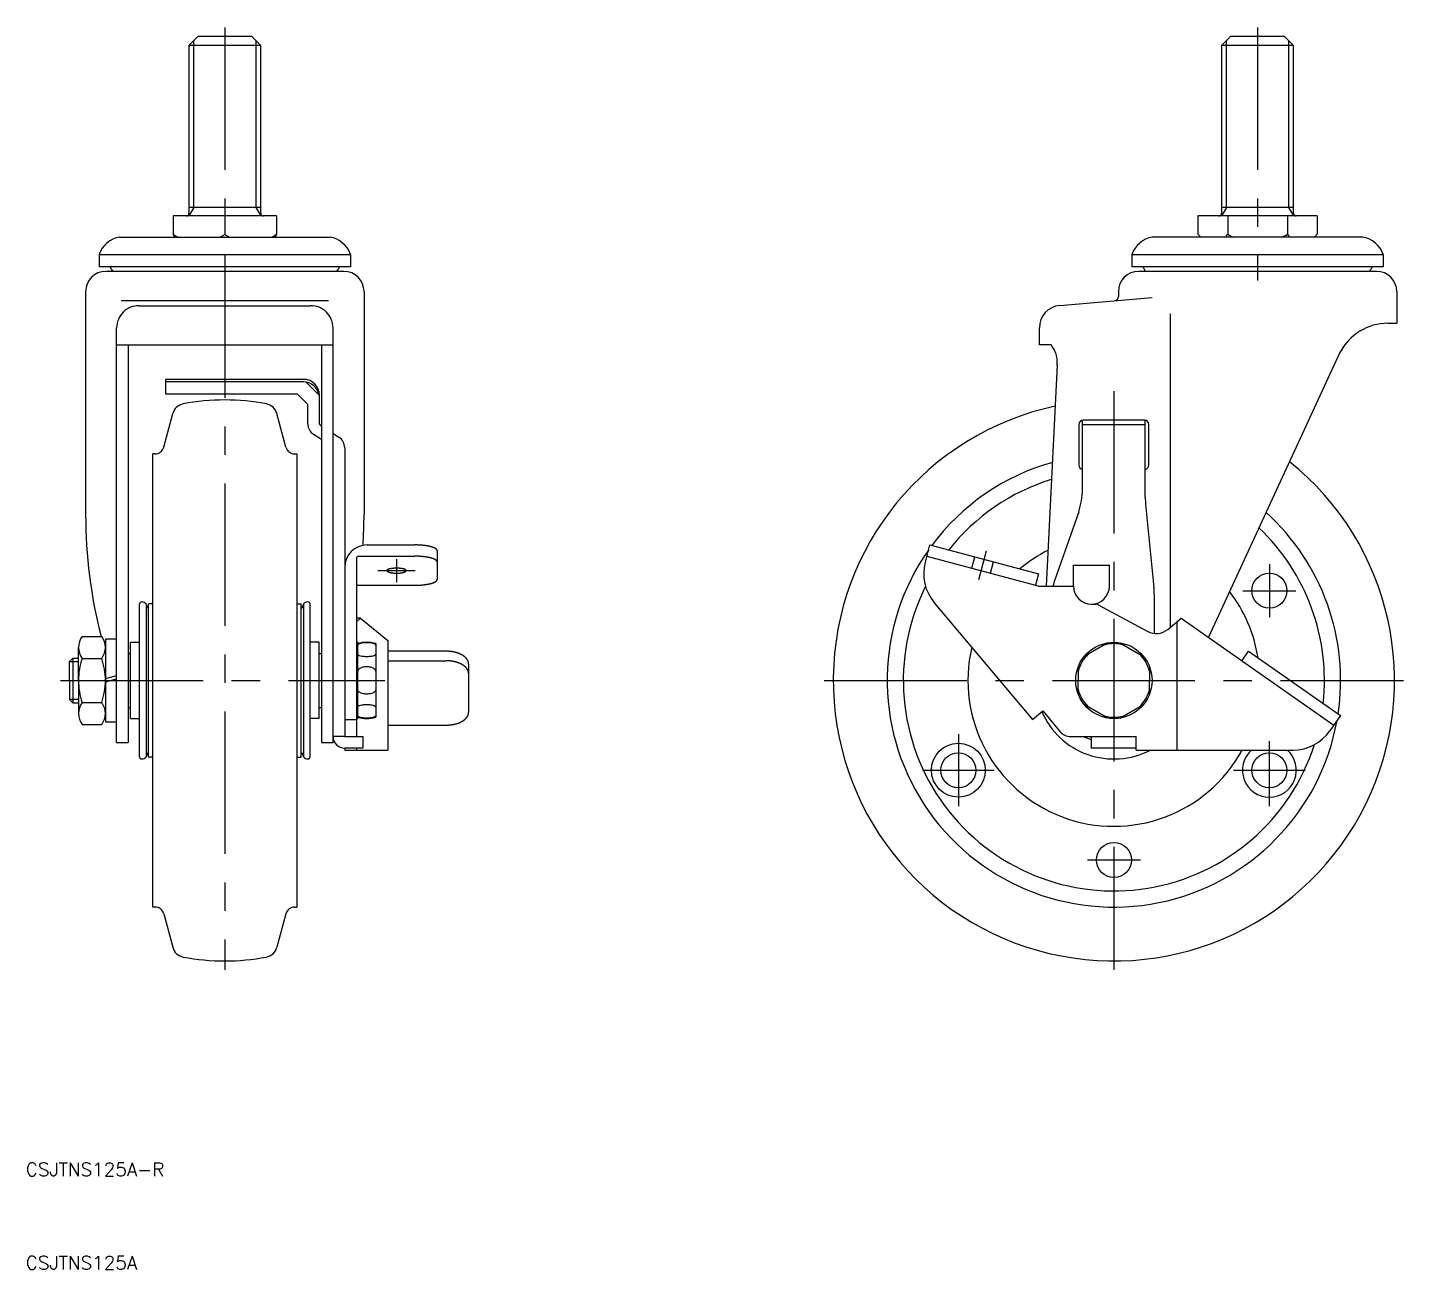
# Model space of a CAD drawing. Extents: x -242 to 65, y -131 to 308.
# Drawn here: x -242 to 64.5, y -131.3 to 145.5 of the extents above; entities that cross this region are included whole.
import ezdxf

# ---------------------------------------------------------------- set-up
doc = ezdxf.new("R2010")
doc.units = 0
doc.linetypes.add('CENTER', pattern=[50.8, 31.75, -6.35, 6.35, -6.35])
doc.linetypes.add('DASHED', pattern=[19.05, 12.7, -6.35])
doc.layers.get('0').update_dxf_attribs({"linetype": 'CONTINUOUS'})
doc.layers.add('CENTER', color=1, linetype='CONTINUOUS')
doc.styles.get("Standard").update_dxf_attribs({"font": 'txt.shx', "height": 3, "bigfont": 'bigfont.shx'})

msp = doc.modelspace()

# ---------------------------------------------------------------- linework, layer by layer
at = {"color": 7, "linetype": 'CONTINUOUS'}
for p, q in [((-204.01, 143.5), (-206.01, 141.5)), ((-206.01, 141.5), (-206.01, 104.1)), ((-190.01, 141.5), (-206.01, 141.5)), ((-192.01, 143.5), (-204.01, 143.5)), ((-190.01, 141.5), (-192.01, 143.5)), ((-190.01, 104.1), (-190.01, 141.5)), ((26, 143.5), (24, 141.5)), ((24, 141.5), (24, 104.1)), ((40, 141.5), (24, 141.5)), ((38, 143.5), (26, 143.5)), ((40, 141.5), (38, 143.5)), ((40, 104.1), (40, 141.5)), ((-190.01, 105.37), (-206.01, 105.37)), ((40, 105.37), (24, 105.37)), ((-186.51, 103.5), (-209.51, 103.5)), ((-209.51, 103.5), (-209.51, 99.43)), ((-198.01, 103.5), (-198.01, 99.43)), ((-186.51, 103.5), (-186.51, 99.43)), ((45.28, 103.5), (18.72, 103.5)), ((18.72, 103.5), (18.72, 99.43)), ((25.36, 103.5), (25.36, 99.43)), ((38.64, 103.5), (38.64, 99.43)), ((45.28, 103.5), (45.28, 99.43)), ((-221.46, 98.8), (-174.56, 98.8)), ((-209.51, 99.43), (-209.22, 98.8)), ((-186.51, 99.43), (-186.8, 98.8)), ((55.45, 98.8), (8.55, 98.8)), ((18.72, 99.43), (19.35, 98.8)), ((45.28, 99.43), (44.65, 98.8)), ((-226.02, 94.93), (-170, 94.93)), ((-226.02, 94.93), (-226.02, 92.2)), ((-170, 92.2), (-226.02, 92.2)), ((-170, 94.93), (-170, 92.2)), ((4, 94.93), (60, 94.93)), ((4, 94.93), (4, 92.2)), ((60, 92.2), (4, 92.2)), ((60, 94.93), (60, 92.2)), ((-171.51, 91.15), (-224.51, 91.15)), ((58.5, 91.15), (5.5, 91.15)), ((-229.01, 86.65), (-229.01, 37.02)), ((-167.01, 86.65), (-167.01, 37.02)), ((1, 86.65), (1, 85.57)), ((63, 86.65), (63, 79.6)), ((-221.11, 84.65), (-174.91, 84.65)), ((-217.11, 83.51), (-178.91, 83.51)), ((-12.04, 83.56), (8.52, 85.36)), ((12.5, 81.71), (12.5, 11.8)), ((-222.11, -13.8), (-222.11, 78.56)), ((-173.91, -13.8), (-173.91, 78.56)), ((-16.6, 74.78), (-16.6, 78.58)), ((61.05, 79.6), (63, 79.6)), ((-222.11, 74.78), (-173.91, 74.78)), ((-219.51, 74.78), (-219.51, -13.8)), ((-176.51, 74.78), (-176.51, -13.8)), ((-14, 74.78), (-16.6, 74.78)), ((50.36, 73.05), (21.04, 9.63)), ((-12.63, 70.3), (-15.07, 21)), ((-180.51, 67.1), (-211.21, 67.1)), ((-211.21, 67.1), (-211.21, 63.88)), ((-180.51, 66.52), (-211.21, 66.52)), ((-179.87, 66.46), (-176.91, 63.5)), ((-211.21, 63.88), (-181.89, 63.88)), ((-179.51, 61.5), (-181.89, 63.88)), ((-179.51, 57.15), (-179.51, 61.5)), ((-176.91, 57.11), (-176.91, 63.5)), ((-211.61, 51.98), (-209.61, 59.46)), ((-184.41, 51.98), (-186.41, 59.46)), ((-176.82, 56.94), (-176.51, 56.74)), ((-7.8, 57), (-7.8, 48)), ((-7, 42.55), (-7, 57.98)), ((-7, 57), (7, 57)), ((6.8, 58), (-6.8, 58)), ((7, 40.75), (7, 57.98)), ((7.8, 48), (7.8, 57)), ((-176.51, 53.68), (-178.23, 54.8)), ((-173.91, 55.06), (-172.59, 54.2)), ((-214.01, -50.5), (-214.01, 50.5)), ((-213.54, 50.5), (-214.01, 50.5)), ((-182.47, 50.5), (-182.01, 50.5)), ((-182.01, 50.5), (-182.01, -50.5)), ((-171.31, 51.85), (-171.31, -12.5)), ((-7.84, 37.59), (-13.16, 22.41)), ((7.07, 39.26), (8.93, 20.74)), ((-168.21, 27.69), (-155.71, 27.69)), ((-166.31, 30.2), (-155.71, 30.2)), ((-150.71, 28.9), (-150.71, 22.51)), ((-41.99, 26.34), (-40.96, 30.2)), ((-41.64, 27.69), (-17.49, 21.21)), ((-40.96, 30.2), (-16.81, 23.73)), ((-168.71, 27.19), (-168.71, -12.5)), ((-9, 25.68), (-1, 25.68)), ((-9, 21), (-9, 25.68)), ((-1, 21), (-1, 25.68)), ((-16.81, 23.73), (-17.49, 21.21)), ((-168.71, 21.21), (-155.71, 21.21)), ((-17.49, 21.21), (-16.69, 21)), ((-16.69, 21), (-12.5, 21)), ((-12.5, 21), (-9, 21)), ((-12.5, 21), (-9, 21)), ((9, 19.25), (9, 10.46)), ((-217.01, -17), (-217.01, 17)), ((-215.51, 17.05), (-215.51, -17.05)), ((-215.01, -17.1), (-215.01, 17.1)), ((-214.01, 17.1), (-215.01, 17.1)), ((-182.01, 17.1), (-181.01, 17.1)), ((-181.01, -17.1), (-181.01, 17.1)), ((-180.51, 17.05), (-180.51, -17.05)), ((-179.01, -17), (-179.01, 17)), ((-40, 17.33), (-18.15, -8.7)), ((-5, 17), (-4, 17)), ((-3.53, 16.88), (7.53, 10.92)), ((-168.71, 13.05), (-167.76, 13.87)), ((-167.76, 13.87), (-168.71, 13.87)), ((-167.76, 13.87), (-161.71, 8.9)), ((12, 11.37), (14.98, 13.87)), ((14, 13.05), (14, -15.5)), ((14.98, 13.87), (49, -9.95)), ((-229.78, 9.81), (-225.43, 9.81)), ((-224.61, 9.2), (-224.61, 7.36)), ((-222.11, 9.2), (-224.61, 9.2)), ((-230.61, 4.91), (-230.61, 7.36)), ((-224.61, 7.36), (-224.61, -9.2)), ((-219.01, -8.5), (-219.01, 8.5)), ((-219.01, 8.5), (-217.01, 8.5)), ((-177.01, 8.5), (-179.01, 8.5)), ((-177.01, -8.5), (-177.01, 8.5)), ((-168.71, 8.5), (-168.41, 8.5)), ((-168.41, -8.5), (-168.41, 8.5)), ((-164.41, 8.2), (-164.41, 6)), ((-161.71, 8.9), (-161.71, -15.5)), ((-148.71, 6.52), (-161.71, 6.52)), ((-1.34, 8.39), (-6.6, 5.36)), ((1.34, 8.39), (6.6, 5.36)), ((28.56, 4.45), (30.01, 6.52)), ((30.01, 6.52), (50.49, -7.82)), ((-232.61, 4.25), (-231.86, 5)), ((-232.61, 0), (-232.61, 4.25)), ((-231.86, 5), (-231.86, -5)), ((-231.86, 5), (-230.61, 5)), ((-230.61, 0), (-230.61, 4.91)), ((-229.78, 4.91), (-225.43, 4.91)), ((-219.51, 6), (-219.01, 6)), ((-177.01, 6), (-176.51, 6)), ((-164.41, 6), (-164.41, -6)), ((-161.71, 4.39), (-148.71, 4.39)), ((-143.71, 3.65), (-143.71, -7.08)), ((28.56, 4.45), (28.52, 4.39)), ((-232.61, 0), (-232.61, -4.25)), ((-230.61, 0), (-230.61, -4.91)), ((-224.61, -0.33), (-222.11, 0.33)), ((-224.6, 0.4), (-222.1, 1.07)), ((-7.94, 3.03), (-7.94, 0)), ((-7.94, -3.03), (-7.94, 0)), ((7.94, 3.03), (7.94, 0)), ((7.94, -3.03), (7.94, 0)), ((-232.61, -4.25), (-231.86, -5)), ((-231.86, -5), (-230.61, -5)), ((-230.61, -4.91), (-230.61, -7.36)), ((-229.78, -4.91), (-225.43, -4.91)), ((-219.51, -6), (-219.01, -6)), ((-177.01, -6), (-176.51, -6)), ((-164.41, -6), (-164.41, -8.2)), ((-1.34, -8.39), (-6.6, -5.36)), ((1.34, -8.39), (6.6, -5.36)), ((-219.01, -8.5), (-217.01, -8.5)), ((-177.01, -8.5), (-179.01, -8.5)), ((-171.31, -8.7), (-168.71, -8.7)), ((-168.71, -8.5), (-168.41, -8.5)), ((-18.15, -8.7), (-15.85, -6.78)), ((-16.11, -6.99), (-15.82, -6.82)), ((-15.85, -6.78), (-11.95, -11.43)), ((50.49, -7.82), (48.1, -11.24)), ((-229.78, -9.81), (-225.43, -9.81)), ((-224.61, -9.2), (-222.11, -9.2)), ((-161.71, -9.95), (-148.71, -9.95)), ((-222.11, -13.8), (-219.51, -13.8)), ((-176.51, -13.8), (-173.91, -13.8)), ((-171.31, -12.5), (-173.91, -12.5)), ((-171.31, -12.5), (-167.31, -12.5)), ((-171.31, -15.1), (-171.31, -15.5)), ((-167.31, -15.1), (-171.31, -15.1)), ((-168.71, -15.1), (-168.71, -15.5)), ((-167.31, -12.5), (-167.31, -15.1)), ((-9.65, -12.5), (5, -12.5)), ((-5, -12.5), (5, -12.5)), ((-5, -15.1), (-5, -12.5)), ((5, -15.1), (-5, -15.1)), ((5, -15.1), (5, -12.5)), ((5, -15.5), (5, -12.5)), ((-214.01, -17.1), (-215.01, -17.1)), ((-182.01, -17.1), (-181.01, -17.1)), ((-171.31, -15.5), (-161.71, -15.5)), ((5, -15.5), (39.91, -15.5)), ((-213.54, -50.5), (-214.01, -50.5)), ((-211.61, -51.98), (-209.61, -59.46)), ((-184.41, -51.98), (-186.41, -59.46)), ((-182.47, -50.5), (-182.01, -50.5))]:
    msp.add_line(p, q, dxfattribs=at)
at = {"color": 3, "linetype": 'CONTINUOUS'}
for p, q in [((-204.93, 105.37), (-204.93, 142.58)), ((-191.09, 142.58), (-191.09, 105.37)), ((25.08, 105.37), (25.08, 142.58)), ((38.92, 142.58), (38.92, 105.37)), ((-204.93, 105.37), (-206.01, 103.5)), ((-191.09, 105.37), (-190.01, 103.5)), ((25.08, 105.37), (24, 103.5)), ((38.92, 105.37), (40, 103.5)), ((-232.61, 4.19), (-230.61, 4.19)), ((-232.61, -4.19), (-230.61, -4.19))]:
    msp.add_line(p, q, dxfattribs=at)
at = {"color": 3, "linetype": 'DASHED'}
for p, q in [((-31.64, 25.01), (-30.97, 27.52)), ((-27.48, 23.89), (-26.81, 26.4))]:
    msp.add_line(p, q, dxfattribs=at)
at = {"color": 7, "linetype": 'CONTINUOUS'}
for points in [[(-164.41, 7.9, 0.264449), (-164.49, 8.04, 0.0739), (-164.99, 8.25, 0.034987), (-165.59, 8.35, 0.025435), (-166.41, 8.39, 0.025435), (-167.23, 8.35, 0.034987), (-167.82, 8.25, 0.0739), (-168.33, 8.04, 0.264449), (-168.41, 7.9, 0.264449)], [(-168.41, 5.85, 0.264449), (-168.33, 5.71, 0.0739), (-167.82, 5.5, 0.034987), (-167.23, 5.4, 0.025435), (-166.41, 5.36, 0.025435), (-165.59, 5.4, 0.034987), (-164.99, 5.5, 0.0739), (-164.49, 5.71, 0.264449), (-164.41, 5.85, 0.264449)], [(-164.41, 2.05, 0.176531), (-164.53, 2.38, 0.103862), (-164.99, 2.75, 0.064221), (-165.6, 2.95, 0.050387), (-166.41, 3.03, 0.050387), (-167.22, 2.95, 0.064221), (-167.82, 2.75, 0.103862), (-168.29, 2.38, 0.176531), (-168.41, 2.05, 0.176531)], [(-164.41, -2.05, -0.176531), (-164.53, -2.38, -0.103862), (-164.99, -2.75, -0.064221), (-165.6, -2.95, -0.050387), (-166.41, -3.03, -0.050387), (-167.22, -2.95, -0.064221), (-167.82, -2.75, -0.103862), (-168.29, -2.38, -0.176531), (-168.41, -2.05, -0.176531)], [(-168.41, -5.85, -0.264449), (-168.33, -5.71, -0.0739), (-167.82, -5.5, -0.034987), (-167.23, -5.4, -0.025435), (-166.41, -5.36, -0.025435), (-165.59, -5.4, -0.034987), (-164.99, -5.5, -0.0739), (-164.49, -5.71, -0.264449), (-164.41, -5.85, -0.264449)], [(-164.41, -7.9, -0.264449), (-164.49, -8.04, -0.0739), (-164.99, -8.25, -0.034987), (-165.59, -8.35, -0.025435), (-166.41, -8.39, -0.025435), (-167.23, -8.35, -0.034987), (-167.82, -8.25, -0.0739), (-168.33, -8.04, -0.264449), (-168.41, -7.9, -0.264449)]]:
    msp.add_lwpolyline(points, format="xyb", dxfattribs=at)
for points in [[(-150.71, 28.9, 0), (-150.71, 28.92, 0), (-150.71, 28.93, 0), (-150.71, 28.95, 0), (-150.71, 28.97, 0), (-150.72, 28.98, 0), (-150.72, 29, 0), (-150.73, 29.01, 0), (-150.73, 29.03, 0), (-150.74, 29.04, 0), (-150.75, 29.06, 0), (-150.75, 29.08, 0), (-150.76, 29.09, 0), (-150.77, 29.11, 0), (-150.78, 29.12, 0), (-150.79, 29.14, 0), (-150.8, 29.15, 0), (-150.82, 29.17, 0), (-150.83, 29.19, 0), (-150.84, 29.2, 0), (-150.86, 29.22, 0), (-150.87, 29.23, 0), (-150.89, 29.25, 0), (-150.91, 29.26, 0), (-150.92, 29.28, 0), (-150.94, 29.29, 0), (-150.96, 29.31, 0), (-150.98, 29.32, 0), (-151, 29.34, 0), (-151.02, 29.35, 0), (-151.04, 29.37, 0), (-151.07, 29.38, 0), (-151.09, 29.4, 0), (-151.11, 29.41, 0), (-151.14, 29.43, 0), (-151.16, 29.44, 0), (-151.19, 29.46, 0), (-151.22, 29.47, 0), (-151.24, 29.48, 0), (-151.27, 29.5, 0), (-151.3, 29.51, 0), (-151.33, 29.53, 0), (-151.36, 29.54, 0), (-151.39, 29.55, 0), (-151.42, 29.57, 0), (-151.45, 29.58, 0), (-151.48, 29.59, 0), (-151.52, 29.61, 0), (-151.55, 29.62, 0), (-151.59, 29.63, 0), (-151.62, 29.65, 0), (-151.66, 29.66, 0), (-151.69, 29.67, 0), (-151.73, 29.69, 0), (-151.77, 29.7, 0), (-151.8, 29.71, 0), (-151.84, 29.72, 0), (-151.88, 29.74, 0), (-151.92, 29.75, 0), (-151.96, 29.76, 0), (-152, 29.77, 0), (-152.05, 29.78, 0), (-152.09, 29.79, 0), (-152.13, 29.81, 0), (-152.17, 29.82, 0), (-152.22, 29.83, 0), (-152.26, 29.84, 0), (-152.31, 29.85, 0), (-152.35, 29.86, 0), (-152.4, 29.87, 0), (-152.44, 29.88, 0), (-152.49, 29.89, 0), (-152.54, 29.9, 0), (-152.58, 29.91, 0), (-152.63, 29.92, 0), (-152.68, 29.93, 0), (-152.73, 29.94, 0), (-152.78, 29.95, 0), (-152.83, 29.96, 0), (-152.88, 29.97, 0), (-152.93, 29.98, 0), (-152.98, 29.99, 0), (-153.03, 30, 0), (-153.09, 30, 0), (-153.14, 30.01, 0), (-153.19, 30.02, 0), (-153.24, 30.03, 0), (-153.3, 30.04, 0), (-153.35, 30.04, 0), (-153.41, 30.05, 0), (-153.46, 30.06, 0), (-153.52, 30.07, 0), (-153.57, 30.07, 0), (-153.63, 30.08, 0), (-153.68, 30.09, 0), (-153.74, 30.09, 0), (-153.8, 30.1, 0), (-153.85, 30.1, 0), (-153.91, 30.11, 0), (-153.97, 30.12, 0), (-154.02, 30.12, 0), (-154.08, 30.13, 0), (-154.14, 30.13, 0), (-154.2, 30.14, 0), (-154.26, 30.14, 0), (-154.32, 30.15, 0), (-154.38, 30.15, 0), (-154.43, 30.15, 0), (-154.49, 30.16, 0), (-154.55, 30.16, 0), (-154.61, 30.16, 0), (-154.67, 30.17, 0), (-154.73, 30.17, 0), (-154.79, 30.17, 0), (-154.85, 30.18, 0), (-154.91, 30.18, 0), (-154.97, 30.18, 0), (-155.04, 30.18, 0), (-155.1, 30.19, 0), (-155.16, 30.19, 0), (-155.22, 30.19, 0), (-155.28, 30.19, 0), (-155.34, 30.19, 0), (-155.4, 30.19, 0), (-155.46, 30.19, 0), (-155.52, 30.2, 0), (-155.59, 30.2, 0), (-155.65, 30.2, 0), (-155.71, 30.2, 0)], [(-150.71, 26.39, 0), (-150.71, 26.41, 0), (-150.71, 26.42, 0), (-150.71, 26.44, 0), (-150.71, 26.45, 0), (-150.72, 26.47, 0), (-150.72, 26.49, 0), (-150.73, 26.5, 0), (-150.73, 26.52, 0), (-150.74, 26.53, 0), (-150.75, 26.55, 0), (-150.75, 26.56, 0), (-150.76, 26.58, 0), (-150.77, 26.6, 0), (-150.78, 26.61, 0), (-150.79, 26.63, 0), (-150.8, 26.64, 0), (-150.82, 26.66, 0), (-150.83, 26.67, 0), (-150.84, 26.69, 0), (-150.86, 26.71, 0), (-150.87, 26.72, 0), (-150.89, 26.74, 0), (-150.91, 26.75, 0), (-150.92, 26.77, 0), (-150.94, 26.78, 0), (-150.96, 26.8, 0), (-150.98, 26.81, 0), (-151, 26.83, 0), (-151.02, 26.84, 0), (-151.04, 26.86, 0), (-151.07, 26.87, 0), (-151.09, 26.89, 0), (-151.11, 26.9, 0), (-151.14, 26.92, 0), (-151.16, 26.93, 0), (-151.19, 26.94, 0), (-151.22, 26.96, 0), (-151.24, 26.97, 0), (-151.27, 26.99, 0), (-151.3, 27, 0), (-151.33, 27.01, 0), (-151.36, 27.03, 0), (-151.39, 27.04, 0), (-151.42, 27.06, 0), (-151.45, 27.07, 0), (-151.48, 27.08, 0), (-151.52, 27.1, 0), (-151.55, 27.11, 0), (-151.59, 27.12, 0), (-151.62, 27.14, 0), (-151.66, 27.15, 0), (-151.69, 27.16, 0), (-151.73, 27.17, 0), (-151.77, 27.19, 0), (-151.8, 27.2, 0), (-151.84, 27.21, 0), (-151.88, 27.22, 0), (-151.92, 27.24, 0), (-151.96, 27.25, 0), (-152, 27.26, 0), (-152.05, 27.27, 0), (-152.09, 27.28, 0), (-152.13, 27.29, 0), (-152.17, 27.31, 0), (-152.22, 27.32, 0), (-152.26, 27.33, 0), (-152.31, 27.34, 0), (-152.35, 27.35, 0), (-152.4, 27.36, 0), (-152.44, 27.37, 0), (-152.49, 27.38, 0), (-152.54, 27.39, 0), (-152.58, 27.4, 0), (-152.63, 27.41, 0), (-152.68, 27.42, 0), (-152.73, 27.43, 0), (-152.78, 27.44, 0), (-152.83, 27.45, 0), (-152.88, 27.46, 0), (-152.93, 27.47, 0), (-152.98, 27.48, 0), (-153.03, 27.48, 0), (-153.09, 27.49, 0), (-153.14, 27.5, 0), (-153.19, 27.51, 0), (-153.24, 27.52, 0), (-153.3, 27.52, 0), (-153.35, 27.53, 0), (-153.41, 27.54, 0), (-153.46, 27.55, 0), (-153.52, 27.55, 0), (-153.57, 27.56, 0), (-153.63, 27.57, 0), (-153.68, 27.57, 0), (-153.74, 27.58, 0), (-153.8, 27.59, 0), (-153.85, 27.59, 0), (-153.91, 27.6, 0), (-153.97, 27.6, 0), (-154.02, 27.61, 0), (-154.08, 27.61, 0), (-154.14, 27.62, 0), (-154.2, 27.62, 0), (-154.26, 27.63, 0), (-154.32, 27.63, 0), (-154.38, 27.64, 0), (-154.43, 27.64, 0), (-154.49, 27.65, 0), (-154.55, 27.65, 0), (-154.61, 27.65, 0), (-154.67, 27.66, 0), (-154.73, 27.66, 0), (-154.79, 27.66, 0), (-154.85, 27.67, 0), (-154.91, 27.67, 0), (-154.97, 27.67, 0), (-155.04, 27.67, 0), (-155.1, 27.68, 0), (-155.16, 27.68, 0), (-155.22, 27.68, 0), (-155.28, 27.68, 0), (-155.34, 27.68, 0), (-155.4, 27.68, 0), (-155.46, 27.68, 0), (-155.52, 27.68, 0), (-155.59, 27.68, 0), (-155.65, 27.68, 0), (-155.71, 27.68, 0)], [(-157.61, 24.52, 0), (-157.61, 24.53, 0), (-157.61, 24.54, 0), (-157.61, 24.55, 0), (-157.62, 24.57, 0), (-157.62, 24.58, 0), (-157.63, 24.59, 0), (-157.64, 24.6, 0), (-157.65, 24.61, 0), (-157.66, 24.63, 0), (-157.67, 24.64, 0), (-157.69, 24.65, 0), (-157.7, 24.66, 0), (-157.72, 24.67, 0), (-157.73, 24.68, 0), (-157.75, 24.69, 0), (-157.77, 24.71, 0), (-157.79, 24.72, 0), (-157.81, 24.73, 0), (-157.84, 24.74, 0), (-157.86, 24.75, 0), (-157.89, 24.76, 0), (-157.91, 24.77, 0), (-157.94, 24.78, 0), (-157.97, 24.79, 0), (-158, 24.8, 0), (-158.03, 24.81, 0), (-158.06, 24.82, 0), (-158.1, 24.83, 0), (-158.13, 24.84, 0), (-158.16, 24.85, 0), (-158.2, 24.85, 0), (-158.24, 24.86, 0), (-158.28, 24.87, 0), (-158.31, 24.88, 0), (-158.35, 24.89, 0), (-158.39, 24.9, 0), (-158.44, 24.9, 0), (-158.48, 24.91, 0), (-158.52, 24.92, 0), (-158.56, 24.92, 0), (-158.61, 24.93, 0), (-158.65, 24.94, 0), (-158.7, 24.94, 0), (-158.74, 24.95, 0), (-158.79, 24.95, 0), (-158.84, 24.96, 0), (-158.89, 24.96, 0), (-158.94, 24.97, 0), (-158.98, 24.97, 0), (-159.03, 24.98, 0), (-159.08, 24.98, 0), (-159.13, 24.99, 0), (-159.18, 24.99, 0), (-159.24, 24.99, 0), (-159.29, 24.99, 0), (-159.34, 25, 0), (-159.39, 25, 0), (-159.44, 25, 0), (-159.5, 25, 0), (-159.55, 25, 0), (-159.6, 25.01, 0), (-159.65, 25.01, 0), (-159.71, 25.01, 0), (-159.76, 25.01, 0), (-159.81, 25.01, 0), (-159.86, 25.01, 0), (-159.92, 25.01, 0), (-159.97, 25, 0), (-160.02, 25, 0), (-160.07, 25, 0), (-160.12, 25, 0), (-160.18, 25, 0), (-160.23, 24.99, 0), (-160.28, 24.99, 0), (-160.33, 24.99, 0), (-160.38, 24.99, 0), (-160.43, 24.98, 0), (-160.48, 24.98, 0), (-160.53, 24.97, 0), (-160.58, 24.97, 0), (-160.63, 24.96, 0), (-160.68, 24.96, 0), (-160.72, 24.95, 0), (-160.77, 24.95, 0), (-160.82, 24.94, 0), (-160.86, 24.94, 0), (-160.91, 24.93, 0), (-160.95, 24.92, 0), (-161, 24.92, 0), (-161.04, 24.91, 0), (-161.08, 24.9, 0), (-161.12, 24.9, 0), (-161.16, 24.89, 0), (-161.2, 24.88, 0), (-161.24, 24.87, 0), (-161.28, 24.86, 0), (-161.31, 24.85, 0), (-161.35, 24.85, 0), (-161.39, 24.84, 0), (-161.42, 24.83, 0), (-161.45, 24.82, 0), (-161.49, 24.81, 0), (-161.52, 24.8, 0), (-161.54, 24.79, 0), (-161.57, 24.78, 0), (-161.6, 24.77, 0), (-161.63, 24.76, 0), (-161.65, 24.75, 0), (-161.68, 24.74, 0), (-161.7, 24.73, 0), (-161.72, 24.72, 0), (-161.74, 24.71, 0), (-161.76, 24.69, 0), (-161.78, 24.68, 0), (-161.8, 24.67, 0), (-161.81, 24.66, 0), (-161.83, 24.65, 0), (-161.84, 24.64, 0), (-161.86, 24.63, 0), (-161.87, 24.61, 0), (-161.88, 24.6, 0), (-161.88, 24.59, 0), (-161.89, 24.58, 0), (-161.9, 24.57, 0), (-161.9, 24.55, 0), (-161.91, 24.54, 0), (-161.91, 24.53, 0), (-161.91, 24.52, 0)], [(-161.91, 24.52, 0), (-161.91, 24.5, 0), (-161.91, 24.49, 0), (-161.9, 24.47, 0), (-161.9, 24.46, 0), (-161.89, 24.44, 0), (-161.88, 24.43, 0), (-161.88, 24.41, 0), (-161.87, 24.4, 0), (-161.86, 24.38, 0), (-161.84, 24.37, 0), (-161.83, 24.35, 0), (-161.81, 24.34, 0), (-161.8, 24.32, 0), (-161.78, 24.31, 0), (-161.76, 24.29, 0), (-161.74, 24.28, 0), (-161.72, 24.27, 0), (-161.7, 24.25, 0), (-161.68, 24.24, 0), (-161.65, 24.22, 0), (-161.63, 24.21, 0), (-161.6, 24.2, 0), (-161.57, 24.18, 0), (-161.54, 24.17, 0), (-161.52, 24.16, 0), (-161.49, 24.15, 0), (-161.45, 24.13, 0), (-161.42, 24.12, 0), (-161.39, 24.11, 0), (-161.35, 24.1, 0), (-161.31, 24.09, 0), (-161.28, 24.08, 0), (-161.24, 24.07, 0), (-161.2, 24.06, 0), (-161.16, 24.05, 0), (-161.12, 24.04, 0), (-161.08, 24.03, 0), (-161.04, 24.02, 0), (-161, 24.01, 0), (-160.95, 24, 0), (-160.91, 23.99, 0), (-160.86, 23.98, 0), (-160.82, 23.97, 0), (-160.77, 23.97, 0), (-160.72, 23.96, 0), (-160.68, 23.95, 0), (-160.63, 23.95, 0), (-160.58, 23.94, 0), (-160.53, 23.94, 0), (-160.48, 23.93, 0), (-160.43, 23.93, 0), (-160.38, 23.92, 0), (-160.33, 23.92, 0), (-160.28, 23.91, 0), (-160.23, 23.91, 0), (-160.18, 23.91, 0), (-160.12, 23.9, 0), (-160.07, 23.9, 0), (-160.02, 23.9, 0), (-159.97, 23.9, 0), (-159.92, 23.9, 0), (-159.86, 23.89, 0), (-159.81, 23.89, 0), (-159.76, 23.89, 0), (-159.71, 23.89, 0), (-159.65, 23.89, 0), (-159.6, 23.9, 0), (-159.55, 23.9, 0), (-159.5, 23.9, 0), (-159.44, 23.9, 0), (-159.39, 23.9, 0), (-159.34, 23.91, 0), (-159.29, 23.91, 0), (-159.24, 23.91, 0), (-159.18, 23.92, 0), (-159.13, 23.92, 0), (-159.08, 23.93, 0), (-159.03, 23.93, 0), (-158.98, 23.94, 0), (-158.94, 23.94, 0), (-158.89, 23.95, 0), (-158.84, 23.95, 0), (-158.79, 23.96, 0), (-158.74, 23.97, 0), (-158.7, 23.97, 0), (-158.65, 23.98, 0), (-158.61, 23.99, 0), (-158.56, 24, 0), (-158.52, 24.01, 0), (-158.48, 24.02, 0), (-158.44, 24.03, 0), (-158.39, 24.04, 0), (-158.35, 24.05, 0), (-158.31, 24.06, 0), (-158.28, 24.07, 0), (-158.24, 24.08, 0), (-158.2, 24.09, 0), (-158.16, 24.1, 0), (-158.13, 24.11, 0), (-158.1, 24.12, 0), (-158.06, 24.13, 0), (-158.03, 24.15, 0), (-158, 24.16, 0), (-157.97, 24.17, 0), (-157.94, 24.18, 0), (-157.91, 24.2, 0), (-157.89, 24.21, 0), (-157.86, 24.22, 0), (-157.84, 24.24, 0), (-157.81, 24.25, 0), (-157.79, 24.27, 0), (-157.77, 24.28, 0), (-157.75, 24.29, 0), (-157.73, 24.31, 0), (-157.72, 24.32, 0), (-157.7, 24.34, 0), (-157.69, 24.35, 0), (-157.67, 24.37, 0), (-157.66, 24.38, 0), (-157.65, 24.4, 0), (-157.64, 24.41, 0), (-157.63, 24.43, 0), (-157.62, 24.44, 0), (-157.62, 24.46, 0), (-157.61, 24.47, 0), (-157.61, 24.49, 0), (-157.61, 24.5, 0), (-157.61, 24.52, 0)], [(-155.71, 21.21, 0), (-155.65, 21.21, 0), (-155.59, 21.21, 0), (-155.52, 21.22, 0), (-155.46, 21.22, 0), (-155.4, 21.22, 0), (-155.34, 21.22, 0), (-155.28, 21.22, 0), (-155.22, 21.22, 0), (-155.16, 21.22, 0), (-155.1, 21.22, 0), (-155.04, 21.23, 0), (-154.97, 21.23, 0), (-154.91, 21.23, 0), (-154.85, 21.23, 0), (-154.79, 21.24, 0), (-154.73, 21.24, 0), (-154.67, 21.24, 0), (-154.61, 21.25, 0), (-154.55, 21.25, 0), (-154.49, 21.25, 0), (-154.43, 21.26, 0), (-154.38, 21.26, 0), (-154.32, 21.27, 0), (-154.26, 21.27, 0), (-154.2, 21.27, 0), (-154.14, 21.28, 0), (-154.08, 21.28, 0), (-154.02, 21.29, 0), (-153.97, 21.3, 0), (-153.91, 21.3, 0), (-153.85, 21.31, 0), (-153.8, 21.31, 0), (-153.74, 21.32, 0), (-153.68, 21.33, 0), (-153.63, 21.33, 0), (-153.57, 21.34, 0), (-153.52, 21.35, 0), (-153.46, 21.35, 0), (-153.41, 21.36, 0), (-153.35, 21.37, 0), (-153.3, 21.37, 0), (-153.24, 21.38, 0), (-153.19, 21.39, 0), (-153.14, 21.4, 0), (-153.09, 21.41, 0), (-153.03, 21.42, 0), (-152.98, 21.42, 0), (-152.93, 21.43, 0), (-152.88, 21.44, 0), (-152.83, 21.45, 0), (-152.78, 21.46, 0), (-152.73, 21.47, 0), (-152.68, 21.48, 0), (-152.63, 21.49, 0), (-152.58, 21.5, 0), (-152.54, 21.51, 0), (-152.49, 21.52, 0), (-152.44, 21.53, 0), (-152.4, 21.54, 0), (-152.35, 21.55, 0), (-152.31, 21.56, 0), (-152.26, 21.57, 0), (-152.22, 21.58, 0), (-152.17, 21.59, 0), (-152.13, 21.6, 0), (-152.09, 21.62, 0), (-152.05, 21.63, 0), (-152, 21.64, 0), (-151.96, 21.65, 0), (-151.92, 21.66, 0), (-151.88, 21.68, 0), (-151.84, 21.69, 0), (-151.8, 21.7, 0), (-151.77, 21.71, 0), (-151.73, 21.72, 0), (-151.69, 21.74, 0), (-151.66, 21.75, 0), (-151.62, 21.76, 0), (-151.59, 21.78, 0), (-151.55, 21.79, 0), (-151.52, 21.8, 0), (-151.48, 21.82, 0), (-151.45, 21.83, 0), (-151.42, 21.84, 0), (-151.39, 21.86, 0), (-151.36, 21.87, 0), (-151.33, 21.88, 0), (-151.3, 21.9, 0), (-151.27, 21.91, 0), (-151.24, 21.93, 0), (-151.22, 21.94, 0), (-151.19, 21.96, 0), (-151.16, 21.97, 0), (-151.14, 21.98, 0), (-151.11, 22, 0), (-151.09, 22.01, 0), (-151.07, 22.03, 0), (-151.04, 22.04, 0), (-151.02, 22.06, 0), (-151, 22.07, 0), (-150.98, 22.09, 0), (-150.96, 22.1, 0), (-150.94, 22.12, 0), (-150.92, 22.13, 0), (-150.91, 22.15, 0), (-150.89, 22.16, 0), (-150.87, 22.18, 0), (-150.86, 22.19, 0), (-150.84, 22.21, 0), (-150.83, 22.22, 0), (-150.82, 22.24, 0), (-150.8, 22.26, 0), (-150.79, 22.27, 0), (-150.78, 22.29, 0), (-150.77, 22.3, 0), (-150.76, 22.32, 0), (-150.75, 22.33, 0), (-150.75, 22.35, 0), (-150.74, 22.37, 0), (-150.73, 22.38, 0), (-150.73, 22.4, 0), (-150.72, 22.41, 0), (-150.72, 22.43, 0), (-150.71, 22.44, 0), (-150.71, 22.46, 0), (-150.71, 22.48, 0), (-150.71, 22.49, 0), (-150.71, 22.51, 0)], [(-143.71, 3.65, 0), (-143.71, 3.69, 0), (-143.71, 3.72, 0), (-143.71, 3.76, 0), (-143.71, 3.79, 0), (-143.72, 3.83, 0), (-143.72, 3.86, 0), (-143.73, 3.9, 0), (-143.73, 3.93, 0), (-143.74, 3.97, 0), (-143.75, 4, 0), (-143.75, 4.04, 0), (-143.76, 4.07, 0), (-143.77, 4.11, 0), (-143.78, 4.14, 0), (-143.79, 4.18, 0), (-143.8, 4.21, 0), (-143.82, 4.25, 0), (-143.83, 4.28, 0), (-143.84, 4.31, 0), (-143.86, 4.35, 0), (-143.87, 4.38, 0), (-143.89, 4.42, 0), (-143.91, 4.45, 0), (-143.92, 4.48, 0), (-143.94, 4.52, 0), (-143.96, 4.55, 0), (-143.98, 4.59, 0), (-144, 4.62, 0), (-144.02, 4.65, 0), (-144.04, 4.68, 0), (-144.07, 4.72, 0), (-144.09, 4.75, 0), (-144.11, 4.78, 0), (-144.14, 4.81, 0), (-144.16, 4.85, 0), (-144.19, 4.88, 0), (-144.22, 4.91, 0), (-144.24, 4.94, 0), (-144.27, 4.97, 0), (-144.3, 5, 0), (-144.33, 5.03, 0), (-144.36, 5.07, 0), (-144.39, 5.1, 0), (-144.42, 5.13, 0), (-144.45, 5.16, 0), (-144.48, 5.19, 0), (-144.52, 5.22, 0), (-144.55, 5.25, 0), (-144.59, 5.27, 0), (-144.62, 5.3, 0), (-144.66, 5.33, 0), (-144.69, 5.36, 0), (-144.73, 5.39, 0), (-144.77, 5.42, 0), (-144.8, 5.44, 0), (-144.84, 5.47, 0), (-144.88, 5.5, 0), (-144.92, 5.53, 0), (-144.96, 5.55, 0), (-145, 5.58, 0), (-145.05, 5.6, 0), (-145.09, 5.63, 0), (-145.13, 5.66, 0), (-145.17, 5.68, 0), (-145.22, 5.7, 0), (-145.26, 5.73, 0), (-145.31, 5.75, 0), (-145.35, 5.78, 0), (-145.4, 5.8, 0), (-145.44, 5.82, 0), (-145.49, 5.85, 0), (-145.54, 5.87, 0), (-145.58, 5.89, 0), (-145.63, 5.91, 0), (-145.68, 5.93, 0), (-145.73, 5.96, 0), (-145.78, 5.98, 0), (-145.83, 6, 0), (-145.88, 6.02, 0), (-145.93, 6.04, 0), (-145.98, 6.06, 0), (-146.03, 6.08, 0), (-146.09, 6.09, 0), (-146.14, 6.11, 0), (-146.19, 6.13, 0), (-146.24, 6.15, 0), (-146.3, 6.16, 0), (-146.35, 6.18, 0), (-146.41, 6.2, 0), (-146.46, 6.21, 0), (-146.52, 6.23, 0), (-146.57, 6.24, 0), (-146.63, 6.26, 0), (-146.68, 6.27, 0), (-146.74, 6.29, 0), (-146.8, 6.3, 0), (-146.85, 6.31, 0), (-146.91, 6.33, 0), (-146.97, 6.34, 0), (-147.02, 6.35, 0), (-147.08, 6.36, 0), (-147.14, 6.37, 0), (-147.2, 6.39, 0), (-147.26, 6.4, 0), (-147.32, 6.41, 0), (-147.38, 6.42, 0), (-147.43, 6.42, 0), (-147.49, 6.43, 0), (-147.55, 6.44, 0), (-147.61, 6.45, 0), (-147.67, 6.46, 0), (-147.73, 6.46, 0), (-147.79, 6.47, 0), (-147.85, 6.48, 0), (-147.91, 6.48, 0), (-147.97, 6.49, 0), (-148.04, 6.49, 0), (-148.1, 6.5, 0), (-148.16, 6.5, 0), (-148.22, 6.51, 0), (-148.28, 6.51, 0), (-148.34, 6.51, 0), (-148.4, 6.51, 0), (-148.46, 6.52, 0), (-148.52, 6.52, 0), (-148.59, 6.52, 0), (-148.65, 6.52, 0), (-148.71, 6.52, 0)], [(-143.71, 1.52, 0), (-143.71, 1.56, 0), (-143.71, 1.59, 0), (-143.71, 1.63, 0), (-143.71, 1.66, 0), (-143.72, 1.7, 0), (-143.72, 1.73, 0), (-143.73, 1.77, 0), (-143.73, 1.8, 0), (-143.74, 1.84, 0), (-143.75, 1.87, 0), (-143.75, 1.91, 0), (-143.76, 1.94, 0), (-143.77, 1.98, 0), (-143.78, 2.01, 0), (-143.79, 2.05, 0), (-143.8, 2.08, 0), (-143.82, 2.12, 0), (-143.83, 2.15, 0), (-143.84, 2.18, 0), (-143.86, 2.22, 0), (-143.87, 2.25, 0), (-143.89, 2.29, 0), (-143.91, 2.32, 0), (-143.92, 2.35, 0), (-143.94, 2.39, 0), (-143.96, 2.42, 0), (-143.98, 2.46, 0), (-144, 2.49, 0), (-144.02, 2.52, 0), (-144.04, 2.55, 0), (-144.07, 2.59, 0), (-144.09, 2.62, 0), (-144.11, 2.65, 0), (-144.14, 2.68, 0), (-144.16, 2.72, 0), (-144.19, 2.75, 0), (-144.22, 2.78, 0), (-144.24, 2.81, 0), (-144.27, 2.84, 0), (-144.3, 2.87, 0), (-144.33, 2.91, 0), (-144.36, 2.94, 0), (-144.39, 2.97, 0), (-144.42, 3, 0), (-144.45, 3.03, 0), (-144.48, 3.06, 0), (-144.52, 3.09, 0), (-144.55, 3.12, 0), (-144.59, 3.14, 0), (-144.62, 3.17, 0), (-144.66, 3.2, 0), (-144.69, 3.23, 0), (-144.73, 3.26, 0), (-144.77, 3.29, 0), (-144.8, 3.31, 0), (-144.84, 3.34, 0), (-144.88, 3.37, 0), (-144.92, 3.4, 0), (-144.96, 3.42, 0), (-145, 3.45, 0), (-145.05, 3.47, 0), (-145.09, 3.5, 0), (-145.13, 3.53, 0), (-145.17, 3.55, 0), (-145.22, 3.57, 0), (-145.26, 3.6, 0), (-145.31, 3.62, 0), (-145.35, 3.65, 0), (-145.4, 3.67, 0), (-145.44, 3.69, 0), (-145.49, 3.72, 0), (-145.54, 3.74, 0), (-145.58, 3.76, 0), (-145.63, 3.78, 0), (-145.68, 3.8, 0), (-145.73, 3.83, 0), (-145.78, 3.85, 0), (-145.83, 3.87, 0), (-145.88, 3.89, 0), (-145.93, 3.91, 0), (-145.98, 3.93, 0), (-146.03, 3.95, 0), (-146.09, 3.96, 0), (-146.14, 3.98, 0), (-146.19, 4, 0), (-146.24, 4.02, 0), (-146.3, 4.03, 0), (-146.35, 4.05, 0), (-146.41, 4.07, 0), (-146.46, 4.08, 0), (-146.52, 4.1, 0), (-146.57, 4.11, 0), (-146.63, 4.13, 0), (-146.68, 4.14, 0), (-146.74, 4.16, 0), (-146.8, 4.17, 0), (-146.85, 4.19, 0), (-146.91, 4.2, 0), (-146.97, 4.21, 0), (-147.02, 4.22, 0), (-147.08, 4.23, 0), (-147.14, 4.25, 0), (-147.2, 4.26, 0), (-147.26, 4.27, 0), (-147.32, 4.28, 0), (-147.38, 4.29, 0), (-147.43, 4.3, 0), (-147.49, 4.3, 0), (-147.55, 4.31, 0), (-147.61, 4.32, 0), (-147.67, 4.33, 0), (-147.73, 4.34, 0), (-147.79, 4.34, 0), (-147.85, 4.35, 0), (-147.91, 4.35, 0), (-147.97, 4.36, 0), (-148.04, 4.36, 0), (-148.1, 4.37, 0), (-148.16, 4.37, 0), (-148.22, 4.38, 0), (-148.28, 4.38, 0), (-148.34, 4.38, 0), (-148.4, 4.38, 0), (-148.46, 4.39, 0), (-148.52, 4.39, 0), (-148.59, 4.39, 0), (-148.65, 4.39, 0), (-148.71, 4.39, 0)], [(-148.71, -9.95, 0), (-148.65, -9.95, 0), (-148.59, -9.95, 0), (-148.52, -9.95, 0), (-148.46, -9.95, 0), (-148.4, -9.94, 0), (-148.34, -9.94, 0), (-148.28, -9.94, 0), (-148.22, -9.94, 0), (-148.16, -9.93, 0), (-148.1, -9.93, 0), (-148.04, -9.92, 0), (-147.97, -9.92, 0), (-147.91, -9.91, 0), (-147.85, -9.91, 0), (-147.79, -9.9, 0), (-147.73, -9.89, 0), (-147.67, -9.89, 0), (-147.61, -9.88, 0), (-147.55, -9.87, 0), (-147.49, -9.86, 0), (-147.43, -9.85, 0), (-147.38, -9.85, 0), (-147.32, -9.84, 0), (-147.26, -9.83, 0), (-147.2, -9.82, 0), (-147.14, -9.8, 0), (-147.08, -9.79, 0), (-147.02, -9.78, 0), (-146.97, -9.77, 0), (-146.91, -9.76, 0), (-146.85, -9.74, 0), (-146.8, -9.73, 0), (-146.74, -9.72, 0), (-146.68, -9.7, 0), (-146.63, -9.69, 0), (-146.57, -9.67, 0), (-146.52, -9.66, 0), (-146.46, -9.64, 0), (-146.41, -9.63, 0), (-146.35, -9.61, 0), (-146.3, -9.59, 0), (-146.24, -9.58, 0), (-146.19, -9.56, 0), (-146.14, -9.54, 0), (-146.09, -9.52, 0), (-146.03, -9.5, 0), (-145.98, -9.49, 0), (-145.93, -9.47, 0), (-145.88, -9.45, 0), (-145.83, -9.43, 0), (-145.78, -9.41, 0), (-145.73, -9.38, 0), (-145.68, -9.36, 0), (-145.63, -9.34, 0), (-145.58, -9.32, 0), (-145.54, -9.3, 0), (-145.49, -9.28, 0), (-145.44, -9.25, 0), (-145.4, -9.23, 0), (-145.35, -9.21, 0), (-145.31, -9.18, 0), (-145.26, -9.16, 0), (-145.22, -9.13, 0), (-145.17, -9.11, 0), (-145.13, -9.08, 0), (-145.09, -9.06, 0), (-145.05, -9.03, 0), (-145, -9.01, 0), (-144.96, -8.98, 0), (-144.92, -8.95, 0), (-144.88, -8.93, 0), (-144.84, -8.9, 0), (-144.8, -8.87, 0), (-144.77, -8.85, 0), (-144.73, -8.82, 0), (-144.69, -8.79, 0), (-144.66, -8.76, 0), (-144.62, -8.73, 0), (-144.59, -8.7, 0), (-144.55, -8.67, 0), (-144.52, -8.65, 0), (-144.48, -8.62, 0), (-144.45, -8.59, 0), (-144.42, -8.56, 0), (-144.39, -8.53, 0), (-144.36, -8.49, 0), (-144.33, -8.46, 0), (-144.3, -8.43, 0), (-144.27, -8.4, 0), (-144.24, -8.37, 0), (-144.22, -8.34, 0), (-144.19, -8.31, 0), (-144.16, -8.28, 0), (-144.14, -8.24, 0), (-144.11, -8.21, 0), (-144.09, -8.18, 0), (-144.07, -8.15, 0), (-144.04, -8.11, 0), (-144.02, -8.08, 0), (-144, -8.05, 0), (-143.98, -8.01, 0), (-143.96, -7.98, 0), (-143.94, -7.95, 0), (-143.92, -7.91, 0), (-143.91, -7.88, 0), (-143.89, -7.85, 0), (-143.87, -7.81, 0), (-143.86, -7.78, 0), (-143.84, -7.74, 0), (-143.83, -7.71, 0), (-143.82, -7.68, 0), (-143.8, -7.64, 0), (-143.79, -7.61, 0), (-143.78, -7.57, 0), (-143.77, -7.54, 0), (-143.76, -7.5, 0), (-143.75, -7.47, 0), (-143.75, -7.43, 0), (-143.74, -7.4, 0), (-143.73, -7.36, 0), (-143.73, -7.33, 0), (-143.72, -7.29, 0), (-143.72, -7.26, 0), (-143.71, -7.22, 0), (-143.71, -7.19, 0), (-143.71, -7.15, 0), (-143.71, -7.12, 0), (-143.71, -7.08, 0)]]:
    msp.add_polyline3d(points, dxfattribs=at)
for centre, radius in [((34.64, 20), 3.9), ((0, 0), 8.5), ((-34.64, -20), 6), ((-34.64, -20), 3.9), ((34.64, -20), 3.9), ((0, -40), 3.9)]:
    msp.add_circle(centre, radius, dxfattribs=at)
for centre, radius, start, end in [((-206.61, 104.1), 0.6, 270, 0), ((-189.41, 104.1), 0.6, 180, 270), ((23.4, 104.1), 0.6, 270, 0), ((40.6, 104.1), 0.6, 180, 270), ((-220.37, 92.9), 6, 100.4753, 160.2025), ((-203.76, 107.83), 10.18, 235.6158, 242.5054), ((-203.76, 107.83), 10.18, 297.4946, 304.3842), ((-192.26, 107.83), 10.18, 235.6158, 242.5054), ((-192.26, 107.83), 10.18, 297.4946, 304.3842), ((-175.65, 92.9), 6, 19.7975, 79.5247), ((9.65, 92.9), 6, 100.4753, 160.2025), ((22.04, 101.64), 3.99, 314.6378, 326.3736), ((32, 110.93), 13.28, 240, 245.9794), ((32, 110.93), 13.28, 294.0206, 300), ((41.96, 101.64), 3.99, 213.6264, 225.3622), ((54.35, 92.9), 6, 19.7975, 79.5247), ((-220.62, 93.32), 3.17, 200.7524, 223.2387), ((-175.4, 93.32), 3.17, 316.7613, 339.2476), ((9.4, 93.32), 3.17, 200.7524, 223.2387), ((54.6, 93.32), 3.17, 316.7613, 339.2476), ((-224.51, 86.65), 4.5, 90, 180), ((-171.51, 86.65), 4.5, 0, 90), ((5.5, 86.65), 4.5, 90, 180), ((58.5, 86.65), 4.5, 0, 90), ((-217.15, 78.55), 4.96, 89.5092, 179.915), ((-178.87, 78.55), 4.96, 0.085, 90.4908), ((-11.6, 78.58), 5, 95, 180), ((0.05, 85.57), 0.954, 272.4591, 359.5964), ((61.05, 67.6), 12, 90, 153), ((-18.6, 70.92), 6, 354, 39.973), ((-180.51, 63.5), 3.6, 0, 90), ((-180.51, 62.92), 3.6, 9.1376, 90), ((-206.71, 58.69), 3, 100.6677, 165), ((-198.01, 12.5), 50, 90, 100.6677), ((-198.01, 12.5), 50, 79.3323, 90), ((-189.31, 58.69), 3, 15, 79.3323), ((0, 0), 62.5, 102.0844, 51.2474), ((-176.71, 57.15), 2.8, 180, 237.0554), ((-176.71, 57.11), 0.2, 180, 237.0554), ((-6.8, 57), 1, 90, 180), ((6.8, 57), 1, 0, 90), ((-174.11, 51.85), 2.8, 0, 57.0554), ((-213.54, 52.5), 2, 270, 345), ((-182.47, 52.5), 2, 195, 270), ((0, 0), 50.5, 105.7438, 143.4299), ((-6.8, 48), 1, 180, 258.463), ((6.8, 48), 1, 281.537, 0), ((0, 0), 46.9, 107.2281, 141.6804), ((-22, 42.55), 15, 340.71, 0), ((22, 40.75), 15, 180, 185.7106), ((-119.44, 37.02), 109.57, 180, 194.3777), ((-276.58, 37.02), 109.57, 356.3839, 0), ((0, 0), 50.5, 351.5285, 47.8387), ((0, 0), 46.9, 353.7459, 46.4588), ((-166.31, 25.2), 5, 90, 180), ((-168.21, 27.19), 0.5, 90, 180), ((0, 0), 50.5, 144.7623, 349.7935), ((0, 0), 32.5, 116.8346, 130.1622), ((-32.34, 23.76), 10, 165, 220), ((1, 17.45), 15, 160.71, 166.3133), ((0, 0), 46.9, 153.4212, 342.2554), ((-5, 21), 4, 180, 0), ((-5, 21), 4, 180, 270), ((-6, 19.25), 15, 0, 5.7106), ((0, 0), 32.5, 8.9487, 37.5793), ((-216.51, 17), 0.5, 90, 180), ((-216.51, 16.16), 1.34, 41.5445, 90), ((-214.51, 17), 1, 180, 240), ((-181.51, 17), 1, 300, 0), ((-179.51, 16.16), 1.34, 90, 138.4555), ((-179.51, 17), 0.5, 0, 90), ((-4, 16), 1, 61.6459, 90), ((-226.55, 7.36), 4.06, 142.8118, 217.1882), ((-228.67, 7.36), 4.06, 322.8118, 37.1882), ((9.43, 14.44), 4, 241.6459, 310), ((-166.41, 1.68), 6.82, 90, 107.0615), ((-166.41, 1.68), 6.82, 72.9385, 90), ((0, 0), 32.5, 166.8699, 331.5154), ((0, 0), 8.2, 90, 105.5332), ((0, 0), 8.2, 74.4668, 90), ((-215.61, 0), 15, 160.9032, 180), ((-239.61, 0), 15, 0, 19.0968), ((0, 0), 8.2, 134.4668, 165.5332), ((0, 0), 8.2, 14.4668, 45.5332), ((-239.61, 0), 15, 340.9032, 0), ((-215.61, 0), 15, 180, 199.0968), ((0, 0), 8.2, 194.4668, 225.5332), ((0, 0), 8.2, 314.4668, 345.5332), ((-226.55, -7.36), 4.06, 142.8118, 217.1882), ((-228.67, -7.36), 4.06, 322.8118, 37.1882), ((-166.41, -1.68), 6.82, 252.9385, 270), ((-166.41, -1.68), 6.82, 270, 287.0615), ((0, 0), 17.5, 203.3985, 297.6604), ((0, 0), 8.2, 254.4668, 270), ((0, 0), 8.2, 270, 285.5332), ((-9.65, -9.5), 3, 220, 270), ((39.91, -5.5), 10, 270, 325), ((-171.31, -12.5), 2.6, 180, 270), ((0, 2), 16, 244.9922, 251.79), ((-216.51, -17), 0.5, 180, 270), ((-216.51, -16.16), 1.34, 270, 318.4555), ((-214.51, -17), 1, 120, 180), ((-181.51, -17), 1, 0, 60), ((-179.51, -16.16), 1.34, 221.5445, 270), ((-179.51, -17), 0.5, 270, 0), ((34.64, -20), 6, 131.4096, 48.5904), ((-213.54, -52.5), 2, 15, 90), ((-182.47, -52.5), 2, 90, 165), ((-206.71, -58.69), 3, 195, 259.3323), ((-189.31, -58.69), 3, 280.6677, 345), ((-198.01, -12.5), 50, 259.3323, 270), ((-198.01, -12.5), 50, 270, 280.6677)]:
    msp.add_arc(centre, radius, start, end, dxfattribs=at)
at = {"layer": 'CENTER', "color": 1, "linetype": 'CENTER'}
for p, q in [((-198.01, 145.5), (-198.01, -64.5)), ((32, 145.5), (32, 89.15)), ((0, 64.5), (0, -64.5)), ((-30.08, 22.52), (-28.37, 28.89)), ((-163.91, 24.52), (-155.61, 24.52)), ((-159.76, 27.01), (-159.76, 21.89)), ((34.64, 25.9), (34.64, 14.1)), ((28.74, 20), (40.54, 20)), ((-234.61, 0), (-162.41, 0)), ((-64.5, 0), (64.5, 0)), ((-34.64, -12), (-34.64, -28)), ((34.64, -28), (34.64, -13.5)), ((-42.64, -20), (-26.64, -20)), ((26.64, -20), (42.64, -20)), ((-5.9, -40), (5.9, -40))]:
    msp.add_line(p, q, dxfattribs=at)

# ---------------------------------------------------------------- texts
at = {"color": 7, "linetype": 'CONTINUOUS'}
for s, p in [('CSJTNS125A-R', (-242.34, -110.46)), ('CSJTNS125A', (-242.34, -131.26))]:
    msp.add_text(s, height=3, dxfattribs=at).set_placement(p)

doc.saveas('drawing.dxf')
